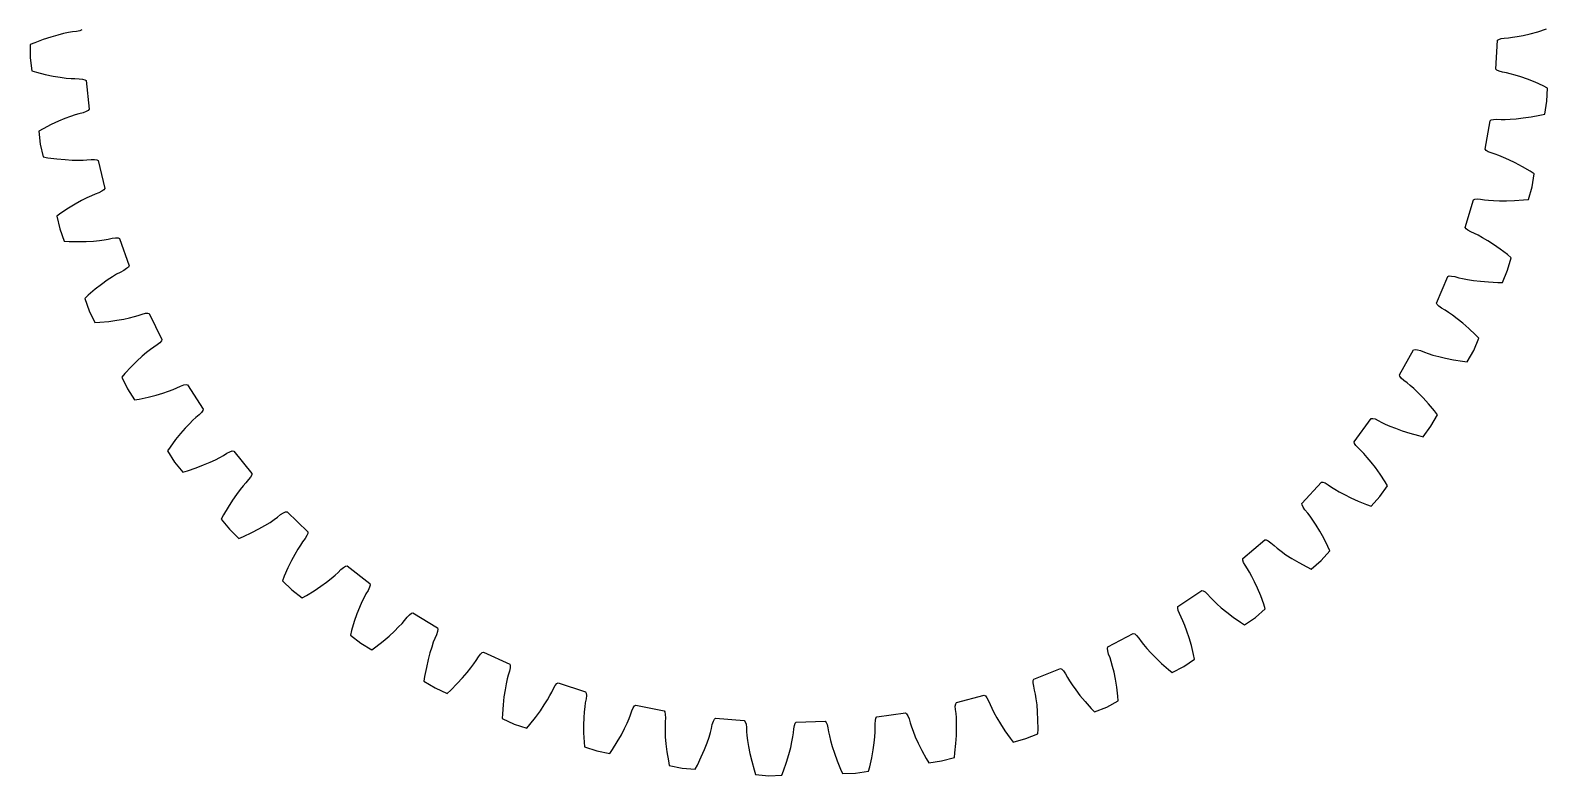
# Model space of a CAD drawing. Header units: metres. Extents: x -72 to 73, y -73 to 73.
# Drawn here: x -72.5 to 72.2, y -72.5 to -1.5 of the extents above; entities that cross this region are included whole.
import ezdxf

# ---------------------------------------------------------------- set-up
doc = ezdxf.new("R2010")
doc.units = ezdxf.units.M

msp = doc.modelspace()

# ---------------------------------------------------------------- linework, layer by layer
for p, q in [((71.24, -1.66), (72.07, -1.4)), ((-72.03, -2.72), (-72.46, -2.89)), ((-71.22, -2.41), (-72.03, -2.72)), ((-70.49, -2.17), (-71.22, -2.41)), ((-69.84, -1.98), (-70.49, -2.17)), ((-69.29, -1.84), (-69.84, -1.98)), ((-68.82, -1.74), (-69.29, -1.84)), ((-68.45, -1.68), (-68.82, -1.74)), ((-68.06, -1.63), (-68.45, -1.68)), ((-67.75, -1.56), (-68.06, -1.63)), ((-67.54, -1.47), (-67.75, -1.56)), ((67.24, -5.22), (67.4, -2.48)), ((67.4, -2.48), (67.51, -2.39)), ((67.51, -2.39), (67.73, -2.31)), ((67.73, -2.31), (68.04, -2.26)), ((68.04, -2.26), (68.44, -2.23)), ((68.44, -2.23), (68.81, -2.19)), ((68.81, -2.19), (69.28, -2.12)), ((69.28, -2.12), (69.84, -2.01)), ((69.84, -2.01), (70.5, -1.86)), ((70.5, -1.86), (71.24, -1.66)), ((-72.46, -2.89), (-72.46, -4.14)), ((-72.46, -4.14), (-72.31, -5.38)), ((-72.31, -5.38), (-71.87, -5.51)), ((-71.87, -5.51), (-71.03, -5.72)), ((-71.03, -5.72), (-70.28, -5.88)), ((67.34, -5.33), (67.24, -5.22)), ((67.55, -5.42), (67.34, -5.33)), ((67.86, -5.51), (67.55, -5.42)), ((68.25, -5.59), (67.86, -5.51)), ((68.61, -5.67), (68.25, -5.59)), ((69.07, -5.79), (68.61, -5.67)), ((-70.28, -5.88), (-69.62, -5.99)), ((-69.62, -5.99), (-69.05, -6.07)), ((-69.05, -6.07), (-68.57, -6.11)), ((-68.57, -6.11), (-68.2, -6.13)), ((-68.2, -6.13), (-67.8, -6.14)), ((-67.8, -6.14), (-67.48, -6.17)), ((-67.48, -6.17), (-67.26, -6.24)), ((-67.26, -6.24), (-67.15, -6.32)), ((-67.15, -6.32), (-66.84, -9.05)), ((69.62, -5.96), (69.07, -5.79)), ((70.25, -6.19), (69.62, -5.96)), ((70.97, -6.47), (70.25, -6.19)), ((71.76, -6.82), (70.97, -6.47)), ((72.17, -7.03), (71.76, -6.82)), ((72.1, -8.27), (72.17, -7.03)), ((71.89, -9.5), (72.1, -8.27)), ((-69.16, -9.93), (-69.78, -10.19)), ((-68.63, -9.73), (-69.16, -9.93)), ((-68.18, -9.58), (-68.63, -9.73)), ((-67.82, -9.47), (-68.18, -9.58)), ((-67.43, -9.38), (-67.82, -9.47)), ((-67.13, -9.27), (-67.43, -9.38)), ((-66.93, -9.16), (-67.13, -9.27)), ((-66.84, -9.05), (-66.93, -9.16)), ((66.68, -10.14), (66.8, -10.07)), ((66.8, -10.07), (67.02, -10.02)), ((67.02, -10.02), (67.34, -10)), ((67.34, -10), (67.74, -10.02)), ((67.74, -10.02), (68.11, -10.02)), ((68.11, -10.02), (68.59, -10)), ((68.59, -10), (69.16, -9.96)), ((69.16, -9.96), (69.83, -9.88)), ((69.83, -9.88), (70.59, -9.77)), ((70.59, -9.77), (71.44, -9.61)), ((71.44, -9.61), (71.89, -9.5)), ((-71.25, -10.91), (-71.65, -11.13)), ((-71.65, -11.13), (-71.51, -12.38)), ((-70.48, -10.51), (-71.25, -10.91)), ((-69.78, -10.19), (-70.48, -10.51)), ((66.21, -12.85), (66.68, -10.14)), ((-71.51, -12.38), (-71.23, -13.59)), ((66.3, -12.97), (66.21, -12.85)), ((66.49, -13.09), (66.3, -12.97)), ((-71.23, -13.59), (-70.78, -13.67)), ((-70.78, -13.67), (-69.92, -13.78)), ((-69.92, -13.78), (-69.15, -13.85)), ((-69.15, -13.85), (-68.48, -13.89)), ((-68.48, -13.89), (-67.91, -13.9)), ((-67.91, -13.9), (-67.43, -13.89)), ((-67.43, -13.89), (-67.06, -13.87)), ((-67.06, -13.87), (-66.66, -13.83)), ((-66.66, -13.83), (-66.34, -13.83)), ((-66.34, -13.83), (-66.12, -13.86)), ((-66.12, -13.86), (-65.99, -13.93)), ((-65.99, -13.93), (-65.37, -16.61)), ((66.79, -13.21), (66.49, -13.09)), ((67.17, -13.33), (66.79, -13.21)), ((67.52, -13.45), (67.17, -13.33)), ((67.96, -13.63), (67.52, -13.45)), ((68.48, -13.86), (67.96, -13.63)), ((69.09, -14.16), (68.48, -13.86)), ((69.77, -14.52), (69.09, -14.16)), ((70.51, -14.96), (69.77, -14.52)), ((70.9, -15.21), (70.51, -14.96)), ((70.69, -16.44), (70.9, -15.21)), ((-66.64, -17.29), (-67.07, -17.49)), ((-66.29, -17.14), (-66.64, -17.29)), ((-65.92, -17), (-66.29, -17.14)), ((-65.63, -16.86), (-65.92, -17)), ((-65.45, -16.73), (-65.63, -16.86)), ((-65.37, -16.61), (-65.45, -16.73)), ((70.34, -17.64), (70.69, -16.44)), ((-68.82, -18.48), (-69.55, -18.96)), ((-68.17, -18.08), (-68.82, -18.48)), ((-67.58, -17.75), (-68.17, -18.08)), ((-67.07, -17.49), (-67.58, -17.75)), ((64.31, -20.32), (65.09, -17.68)), ((65.09, -17.68), (65.22, -17.61)), ((65.22, -17.61), (65.44, -17.59)), ((65.44, -17.59), (65.76, -17.61)), ((65.76, -17.61), (66.15, -17.67)), ((66.15, -17.67), (66.53, -17.72)), ((66.53, -17.72), (67, -17.75)), ((67, -17.75), (67.57, -17.78)), ((67.57, -17.78), (68.24, -17.78)), ((68.24, -17.78), (69.01, -17.75)), ((69.01, -17.75), (69.88, -17.69)), ((69.88, -17.69), (70.34, -17.64)), ((-69.55, -18.96), (-69.92, -19.23)), ((-69.92, -19.23), (-69.63, -20.45)), ((-69.63, -20.45), (-69.22, -21.62)), ((-69.22, -21.62), (-68.76, -21.65)), ((-68.76, -21.65), (-67.89, -21.66)), ((-67.89, -21.66), (-67.12, -21.65)), ((-67.12, -21.65), (-66.45, -21.61)), ((-66.45, -21.61), (-65.88, -21.55)), ((-65.88, -21.55), (-65.41, -21.49)), ((-65.41, -21.49), (-65.04, -21.42)), ((-65.04, -21.42), (-64.65, -21.34)), ((-64.65, -21.34), (-64.33, -21.3)), ((-64.33, -21.3), (-64.1, -21.31)), ((-64.1, -21.31), (-63.97, -21.36)), ((-63.97, -21.36), (-63.05, -23.96)), ((64.39, -20.44), (64.31, -20.32)), ((64.56, -20.58), (64.39, -20.44)), ((64.85, -20.74), (64.56, -20.58)), ((65.21, -20.9), (64.85, -20.74)), ((65.55, -21.06), (65.21, -20.9)), ((65.96, -21.29), (65.55, -21.06)), ((66.46, -21.58), (65.96, -21.29)), ((67.02, -21.94), (66.46, -21.58)), ((67.66, -22.38), (67.02, -21.94)), ((68.35, -22.9), (67.66, -22.38)), ((68.71, -23.19), (68.35, -22.9)), ((-63.91, -24.59), (-64.24, -24.77)), ((-63.56, -24.41), (-63.91, -24.59)), ((-63.28, -24.23), (-63.56, -24.41)), ((-63.11, -24.08), (-63.28, -24.23)), ((-63.05, -23.96), (-63.11, -24.08)), ((67.87, -25.54), (68.35, -24.39)), ((68.35, -24.39), (68.71, -23.19)), ((-65.66, -25.73), (-66.27, -26.2)), ((-65.12, -25.34), (-65.66, -25.73)), ((-64.64, -25.02), (-65.12, -25.34)), ((-64.24, -24.77), (-64.64, -25.02)), ((61.58, -27.52), (62.65, -24.98)), ((62.65, -24.98), (62.78, -24.93)), ((62.78, -24.93), (63.01, -24.94)), ((63.01, -24.94), (63.33, -24.99)), ((63.33, -24.99), (63.71, -25.1)), ((63.71, -25.1), (64.07, -25.19)), ((64.07, -25.19), (64.54, -25.28)), ((64.54, -25.28), (65.11, -25.36)), ((65.11, -25.36), (65.77, -25.44)), ((65.77, -25.44), (66.54, -25.5)), ((66.54, -25.5), (67.41, -25.54)), ((67.41, -25.54), (67.87, -25.54)), ((-66.93, -26.77), (-67.27, -27.07)), ((-67.27, -27.07), (-66.85, -28.25)), ((-66.27, -26.2), (-66.93, -26.77)), ((-66.85, -28.25), (-66.3, -29.37)), ((-63.55, -29.04), (-62.99, -28.92)), ((-62.99, -28.92), (-62.53, -28.8)), ((-62.53, -28.8), (-62.17, -28.7)), ((-62.17, -28.7), (-61.8, -28.57)), ((-61.8, -28.57), (-61.48, -28.49)), ((-61.48, -28.49), (-61.26, -28.48)), ((-61.26, -28.48), (-61.12, -28.52)), ((-61.12, -28.52), (-59.91, -30.99)), ((61.64, -27.65), (61.58, -27.52)), ((61.8, -27.81), (61.64, -27.65)), ((62.06, -27.99), (61.8, -27.81)), ((62.4, -28.19), (62.06, -27.99)), ((62.72, -28.4), (62.4, -28.19)), ((63.11, -28.67), (62.72, -28.4)), ((63.56, -29.01), (63.11, -28.67)), ((-66.3, -29.37), (-65.84, -29.34)), ((-65.84, -29.34), (-64.98, -29.26)), ((-64.98, -29.26), (-64.21, -29.16)), ((-64.21, -29.16), (-63.55, -29.04)), ((64.09, -29.44), (63.56, -29.01)), ((64.66, -29.94), (64.09, -29.44)), ((65.29, -30.54), (64.66, -29.94)), ((-60.69, -31.71), (-60.99, -31.93)), ((-60.36, -31.49), (-60.69, -31.71)), ((-60.11, -31.29), (-60.36, -31.49)), ((-59.96, -31.12), (-60.11, -31.29)), ((-59.91, -30.99), (-59.96, -31.12)), ((65.13, -32.02), (65.61, -30.87)), ((65.61, -30.87), (65.29, -30.54)), ((-62.3, -33.05), (-62.85, -33.59)), ((-61.8, -32.59), (-62.3, -33.05)), ((-61.37, -32.22), (-61.8, -32.59)), ((-60.99, -31.93), (-61.37, -32.22)), ((58.04, -34.36), (59.39, -31.96)), ((59.39, -31.96), (59.53, -31.93)), ((59.53, -31.93), (59.76, -31.96)), ((59.76, -31.96), (60.06, -32.05)), ((60.06, -32.05), (60.43, -32.2)), ((60.43, -32.2), (60.79, -32.33)), ((60.79, -32.33), (61.24, -32.47)), ((61.24, -32.47), (61.79, -32.62)), ((61.79, -32.62), (62.44, -32.77)), ((62.44, -32.77), (63.2, -32.92)), ((63.2, -32.92), (64.06, -33.06)), ((64.06, -33.06), (64.51, -33.11)), ((64.51, -33.11), (65.13, -32.02)), ((-63.44, -34.22), (-63.75, -34.57)), ((-63.75, -34.57), (-63.19, -35.69)), ((-62.85, -33.59), (-63.44, -34.22)), ((58.08, -34.49), (58.04, -34.36)), ((58.22, -34.67), (58.08, -34.49)), ((58.46, -34.89), (58.22, -34.67)), ((-63.19, -35.69), (-62.52, -36.74)), ((-60.47, -36.29), (-59.83, -36.1)), ((-59.83, -36.1), (-59.28, -35.91)), ((-59.28, -35.91), (-58.84, -35.74)), ((-58.84, -35.74), (-58.5, -35.6)), ((-58.5, -35.6), (-58.14, -35.43)), ((-58.14, -35.43), (-57.83, -35.32)), ((-57.83, -35.32), (-57.61, -35.27)), ((-57.61, -35.27), (-57.47, -35.3)), ((-57.47, -35.3), (-55.98, -37.61)), ((58.78, -35.12), (58.46, -34.89)), ((59.07, -35.36), (58.78, -35.12)), ((59.43, -35.67), (59.07, -35.36)), ((59.84, -36.07), (59.43, -35.67)), ((60.31, -36.55), (59.84, -36.07)), ((-62.52, -36.74), (-62.07, -36.66)), ((-62.07, -36.66), (-61.22, -36.48)), ((-61.22, -36.48), (-60.47, -36.29)), ((60.83, -37.12), (60.31, -36.55)), ((61.39, -37.79), (60.83, -37.12)), ((-57.29, -39.01), (-57.69, -39.43)), ((-56.96, -38.68), (-57.29, -39.01)), ((-56.68, -38.42), (-56.96, -38.68)), ((-56.38, -38.17), (-56.68, -38.42)), ((-56.15, -37.94), (-56.38, -38.17)), ((-56.02, -37.75), (-56.15, -37.94)), ((-55.98, -37.61), (-56.02, -37.75)), ((53.74, -40.75), (55.36, -38.52)), ((55.36, -38.52), (55.5, -38.51)), ((55.5, -38.51), (55.72, -38.56)), ((55.72, -38.56), (56.02, -38.69)), ((56.02, -38.69), (56.37, -38.88)), ((56.37, -38.88), (56.7, -39.04)), ((56.7, -39.04), (57.14, -39.24)), ((61.05, -39.24), (61.67, -38.15)), ((61.67, -38.15), (61.39, -37.79)), ((-58.13, -39.93), (-58.61, -40.53)), ((-57.69, -39.43), (-58.13, -39.93)), ((57.14, -39.24), (57.67, -39.45)), ((57.67, -39.45), (58.3, -39.68)), ((58.3, -39.68), (59.04, -39.91)), ((59.04, -39.91), (59.87, -40.14)), ((59.87, -40.14), (60.32, -40.25)), ((60.32, -40.25), (61.05, -39.24)), ((-59.13, -41.23), (-59.39, -41.61)), ((-59.39, -41.61), (-58.71, -42.66)), ((-58.61, -40.53), (-59.13, -41.23)), ((-54.06, -42.03), (-53.72, -41.82)), ((-53.72, -41.82), (-53.43, -41.68)), ((-53.43, -41.68), (-53.21, -41.61)), ((-53.21, -41.61), (-53.07, -41.62)), ((-53.07, -41.62), (-51.33, -43.75)), ((53.77, -40.89), (53.74, -40.75)), ((53.89, -41.08), (53.77, -40.89)), ((54.11, -41.32), (53.89, -41.08)), ((54.39, -41.6), (54.11, -41.32)), ((54.66, -41.86), (54.39, -41.6)), ((54.97, -42.22), (54.66, -41.86)), ((-58.71, -42.66), (-57.92, -43.63)), ((-57.48, -43.49), (-56.66, -43.22)), ((-56.66, -43.22), (-55.94, -42.94)), ((-55.94, -42.94), (-55.32, -42.68)), ((-55.32, -42.68), (-54.8, -42.44)), ((-54.8, -42.44), (-54.38, -42.22)), ((-54.38, -42.22), (-54.06, -42.03)), ((55.34, -42.66), (54.97, -42.22)), ((55.75, -43.19), (55.34, -42.66)), ((56.2, -43.81), (55.75, -43.19)), ((-57.92, -43.63), (-57.48, -43.49)), ((-51.93, -44.63), (-52.18, -44.92)), ((-51.66, -44.34), (-51.93, -44.63)), ((-51.46, -44.09), (-51.66, -44.34)), ((-51.35, -43.89), (-51.46, -44.09)), ((-51.33, -43.75), (-51.35, -43.89)), ((48.75, -46.61), (50.61, -44.58)), ((50.61, -44.58), (50.75, -44.58)), ((50.75, -44.58), (50.97, -44.66)), ((50.97, -44.66), (51.24, -44.82)), ((51.24, -44.82), (51.57, -45.05)), ((56.68, -44.54), (56.2, -43.81)), ((56.92, -44.93), (56.68, -44.54)), ((-52.82, -45.75), (-53.2, -46.3)), ((-52.47, -45.29), (-52.82, -45.75)), ((-52.18, -44.92), (-52.47, -45.29)), ((51.57, -45.05), (51.88, -45.25)), ((51.88, -45.25), (52.29, -45.5)), ((52.29, -45.5), (52.8, -45.77)), ((52.8, -45.77), (53.4, -46.07)), ((53.4, -46.07), (54.1, -46.38)), ((55.34, -46.86), (56.18, -45.94)), ((56.18, -45.94), (56.92, -44.93)), ((-54.04, -47.7), (-54.26, -48.11)), ((-53.61, -46.95), (-54.04, -47.7)), ((-53.2, -46.3), (-53.61, -46.95)), ((-48.91, -47.92), (-48.6, -47.67)), ((-48.6, -47.67), (-48.33, -47.5)), ((-48.33, -47.5), (-48.12, -47.41)), ((-48.12, -47.41), (-47.98, -47.4)), ((-47.98, -47.4), (-46.01, -49.32)), ((48.76, -46.75), (48.75, -46.61)), ((48.86, -46.96), (48.76, -46.75)), ((49.04, -47.22), (48.86, -46.96)), ((49.3, -47.52), (49.04, -47.22)), ((49.53, -47.82), (49.3, -47.52)), ((54.1, -46.38), (54.91, -46.71)), ((54.91, -46.71), (55.34, -46.86)), ((-54.26, -48.11), (-53.47, -49.07)), ((-53.47, -49.07), (-52.57, -49.94)), ((-51.36, -49.39), (-50.68, -49.04)), ((-50.68, -49.04), (-50.1, -48.71)), ((-50.1, -48.71), (-49.61, -48.41)), ((-49.61, -48.41), (-49.22, -48.14)), ((-49.22, -48.14), (-48.91, -47.92)), ((49.8, -48.21), (49.53, -47.82)), ((50.12, -48.69), (49.8, -48.21)), ((50.47, -49.26), (50.12, -48.69)), ((-52.57, -49.94), (-52.15, -49.76)), ((-52.15, -49.76), (-51.36, -49.39)), ((-46.72, -50.57), (-46.97, -50.97)), ((-46.5, -50.26), (-46.72, -50.57)), ((-46.27, -49.94), (-46.5, -50.26)), ((-46.1, -49.67), (-46.27, -49.94)), ((-46.01, -49.46), (-46.1, -49.67)), ((-46.01, -49.32), (-46.01, -49.46)), ((43.12, -51.86), (45.2, -50.06)), ((45.2, -50.06), (45.34, -50.08)), ((45.34, -50.08), (45.54, -50.18)), ((45.54, -50.18), (45.8, -50.37)), ((45.8, -50.37), (46.1, -50.63)), ((50.84, -49.93), (50.47, -49.26)), ((51.23, -50.71), (50.84, -49.93)), ((-47.57, -52.06), (-47.91, -52.75)), ((-47.26, -51.47), (-47.57, -52.06)), ((-46.97, -50.97), (-47.26, -51.47)), ((43.11, -52), (43.12, -51.86)), ((43.19, -52.22), (43.11, -52)), ((46.1, -50.63), (46.39, -50.87)), ((46.39, -50.87), (46.77, -51.16)), ((46.77, -51.16), (47.23, -51.49)), ((47.23, -51.49), (47.8, -51.85)), ((47.8, -51.85), (48.46, -52.25)), ((49.64, -52.86), (50.58, -52.05)), ((50.58, -52.05), (51.42, -51.13)), ((51.42, -51.13), (51.23, -50.71)), ((-47.91, -52.75), (-48.25, -53.55)), ((-43.77, -53.75), (-43.41, -53.44)), ((-43.41, -53.44), (-43.13, -53.18)), ((-43.13, -53.18), (-42.85, -52.9)), ((-42.85, -52.9), (-42.6, -52.7)), ((-42.6, -52.7), (-42.41, -52.58)), ((-42.41, -52.58), (-42.27, -52.56)), ((-42.27, -52.56), (-40.09, -54.24)), ((43.34, -52.5), (43.19, -52.22)), ((43.56, -52.83), (43.34, -52.5)), ((43.75, -53.16), (43.56, -52.83)), ((43.98, -53.57), (43.75, -53.16)), ((48.46, -52.25), (49.22, -52.66)), ((49.22, -52.66), (49.64, -52.86)), ((-48.25, -53.55), (-48.42, -53.98)), ((-48.42, -53.98), (-47.53, -54.85)), ((-47.53, -54.85), (-46.54, -55.61)), ((-46.14, -55.38), (-45.4, -54.93)), ((-45.4, -54.93), (-44.76, -54.5)), ((-44.76, -54.5), (-44.22, -54.1)), ((-44.22, -54.1), (-43.77, -53.75)), ((-40.27, -54.89), (-40.47, -55.23)), ((-40.13, -54.6), (-40.27, -54.89)), ((-40.08, -54.38), (-40.13, -54.6)), ((-40.09, -54.24), (-40.08, -54.38)), ((36.93, -56.44), (39.2, -54.89)), ((39.2, -54.89), (39.34, -54.92)), ((39.34, -54.92), (39.53, -55.04)), ((44.24, -54.08), (43.98, -53.57)), ((44.52, -54.69), (44.24, -54.08)), ((44.82, -55.4), (44.52, -54.69)), ((-46.54, -55.61), (-46.14, -55.38)), ((-40.85, -55.99), (-41.08, -56.52)), ((-40.65, -55.57), (-40.85, -55.99)), ((-40.47, -55.23), (-40.65, -55.57)), ((39.53, -55.04), (39.76, -55.26)), ((39.76, -55.26), (40.03, -55.56)), ((40.03, -55.56), (40.29, -55.83)), ((40.29, -55.83), (40.63, -56.16)), ((40.63, -56.16), (41.06, -56.54)), ((45.12, -56.22), (44.82, -55.4)), ((45.26, -56.65), (45.12, -56.22)), ((-41.33, -57.14), (-41.58, -57.87)), ((-41.08, -56.52), (-41.33, -57.14)), ((-37.03, -58.04), (-36.79, -57.75)), ((-36.79, -57.75), (-36.54, -57.44)), ((-36.54, -57.44), (-36.32, -57.21)), ((-36.32, -57.21), (-36.14, -57.07)), ((-36.14, -57.07), (-36, -57.03)), ((-36, -57.03), (-33.64, -58.46)), ((36.91, -56.58), (36.93, -56.44)), ((36.95, -56.8), (36.91, -56.58)), ((37.07, -57.1), (36.95, -56.8)), ((37.25, -57.46), (37.07, -57.1)), ((37.41, -57.8), (37.25, -57.46)), ((37.59, -58.24), (37.41, -57.8)), ((41.06, -56.54), (41.58, -56.96)), ((41.58, -56.96), (42.19, -57.43)), ((42.19, -57.43), (42.9, -57.93)), ((43.29, -58.18), (44.32, -57.47)), ((44.32, -57.47), (45.26, -56.65)), ((-41.84, -58.7), (-41.95, -59.15)), ((-41.95, -59.15), (-40.96, -59.91)), ((-41.58, -57.87), (-41.84, -58.7)), ((-38.84, -59.74), (-38.26, -59.24)), ((-38.26, -59.24), (-37.76, -58.79)), ((-37.76, -58.79), (-37.36, -58.38)), ((-37.36, -58.38), (-37.03, -58.04)), ((-33.75, -59.12), (-33.91, -59.49)), ((-33.65, -58.82), (-33.75, -59.12)), ((-33.61, -58.6), (-33.65, -58.82)), ((-33.64, -58.46), (-33.61, -58.6)), ((30.25, -60.28), (32.68, -59)), ((32.68, -59), (32.82, -59.04)), ((32.82, -59.04), (32.99, -59.19)), ((32.99, -59.19), (33.2, -59.44)), ((37.79, -58.77), (37.59, -58.24)), ((38, -59.41), (37.79, -58.77)), ((42.9, -57.93), (43.29, -58.18)), ((-40.96, -59.91), (-39.89, -60.55)), ((-39.89, -60.55), (-39.52, -60.28)), ((-39.52, -60.28), (-38.84, -59.74)), ((-34.2, -60.29), (-34.37, -60.83)), ((-34.05, -59.84), (-34.2, -60.29)), ((-33.91, -59.49), (-34.05, -59.84)), ((30.22, -60.42), (30.25, -60.28)), ((30.24, -60.64), (30.22, -60.42)), ((30.32, -60.96), (30.24, -60.64)), ((33.2, -59.44), (33.43, -59.76)), ((33.43, -59.76), (33.66, -60.06)), ((33.66, -60.06), (33.96, -60.42)), ((33.96, -60.42), (34.35, -60.85)), ((38.21, -60.15), (38, -59.41)), ((38.42, -60.99), (38.21, -60.15)), ((-34.54, -61.48), (-34.71, -62.23)), ((-34.37, -60.83), (-34.54, -61.48)), ((-30.46, -62.26), (-30.18, -61.88)), ((-30.18, -61.88), (-29.96, -61.57)), ((-29.96, -61.57), (-29.75, -61.23)), ((-29.75, -61.23), (-29.56, -60.98)), ((-29.56, -60.98), (-29.39, -60.82)), ((-29.39, -60.82), (-29.26, -60.77)), ((-29.26, -60.77), (-26.76, -61.91)), ((-26.76, -61.91), (-26.72, -62.05)), ((-26.72, -62.05), (-26.72, -62.27)), ((30.46, -61.33), (30.32, -60.96)), ((30.58, -61.68), (30.46, -61.33)), ((30.71, -62.14), (30.58, -61.68)), ((30.84, -62.7), (30.71, -62.14)), ((34.35, -60.85), (34.81, -61.33)), ((34.81, -61.33), (35.37, -61.86)), ((35.37, -61.86), (36.02, -62.44)), ((36.37, -62.73), (37.48, -62.15)), ((37.48, -62.15), (38.51, -61.44)), ((38.51, -61.44), (38.42, -60.99)), ((-34.87, -63.09), (-34.94, -63.54)), ((-34.94, -63.54), (-33.87, -64.19)), ((-34.71, -62.23), (-34.87, -63.09)), ((-31.78, -63.78), (-31.25, -63.22)), ((-31.25, -63.22), (-30.82, -62.71)), ((-30.82, -62.71), (-30.46, -62.26)), ((-27.01, -63.33), (-27.11, -63.79)), ((-26.91, -62.97), (-27.01, -63.33)), ((-26.79, -62.59), (-26.91, -62.97)), ((-26.72, -62.27), (-26.79, -62.59)), ((23.13, -63.47), (23.18, -63.34)), ((23.13, -63.7), (23.13, -63.47)), ((23.18, -63.34), (25.75, -62.34)), ((25.75, -62.34), (25.87, -62.4)), ((25.87, -62.4), (26.03, -62.57)), ((26.03, -62.57), (26.21, -62.83)), ((26.21, -62.83), (26.4, -63.18)), ((26.4, -63.18), (26.59, -63.5)), ((26.59, -63.5), (26.85, -63.9)), ((30.98, -63.35), (30.84, -62.7)), ((31.1, -64.11), (30.98, -63.35)), ((36.02, -62.44), (36.37, -62.73)), ((-33.87, -64.19), (-32.73, -64.71)), ((-32.73, -64.71), (-32.39, -64.39)), ((-32.39, -64.39), (-31.78, -63.78)), ((-27.31, -65.02), (-27.39, -65.79)), ((-27.21, -64.36), (-27.31, -65.02)), ((-27.11, -63.79), (-27.21, -64.36)), ((-23.16, -65.33), (-22.93, -64.92)), ((-22.93, -64.92), (-22.75, -64.58)), ((-22.75, -64.58), (-22.58, -64.23)), ((-22.58, -64.23), (-22.42, -63.95)), ((-22.42, -63.95), (-22.27, -63.78)), ((-22.27, -63.78), (-22.15, -63.71)), ((-22.15, -63.71), (-19.53, -64.56)), ((-19.53, -64.56), (-19.47, -64.69)), ((-19.45, -64.91), (-19.48, -65.23)), ((-19.47, -64.69), (-19.45, -64.91)), ((15.81, -65.57), (18.47, -64.87)), ((18.47, -64.87), (18.59, -64.94)), ((18.59, -64.94), (18.73, -65.12)), ((23.18, -64.01), (23.13, -63.7)), ((23.27, -64.4), (23.18, -64.01)), ((23.35, -64.77), (23.27, -64.4)), ((23.42, -65.24), (23.35, -64.77)), ((26.85, -63.9), (27.19, -64.37)), ((27.19, -64.37), (27.59, -64.9)), ((27.59, -64.9), (28.09, -65.49)), ((31.21, -64.98), (31.1, -64.11)), ((31.25, -65.43), (31.21, -64.98)), ((-27.39, -65.79), (-27.45, -66.65)), ((-24.3, -66.99), (-23.84, -66.37)), ((-23.84, -66.37), (-23.47, -65.81)), ((-23.47, -65.81), (-23.16, -65.33)), ((-19.66, -66.47), (-19.7, -67.04)), ((-19.61, -65.99), (-19.66, -66.47)), ((-19.56, -65.62), (-19.61, -65.99)), ((-19.48, -65.23), (-19.56, -65.62)), ((-15.24, -66.76), (-15.11, -66.38)), ((-15.11, -66.38), (-14.98, -66.09)), ((-14.98, -66.09), (-14.86, -65.9)), ((-14.86, -65.9), (-14.74, -65.82)), ((-14.74, -65.82), (-12.04, -66.36)), ((-12.04, -66.36), (-11.97, -66.48)), ((-11.97, -66.48), (-11.93, -66.71)), ((15.71, -65.92), (15.75, -65.69)), ((15.73, -66.24), (15.71, -65.92)), ((15.78, -66.63), (15.73, -66.24)), ((15.75, -65.69), (15.81, -65.57)), ((18.73, -65.12), (18.88, -65.41)), ((18.88, -65.41), (19.03, -65.78)), ((19.03, -65.78), (19.18, -66.12)), ((19.18, -66.12), (19.39, -66.54)), ((23.5, -65.8), (23.42, -65.24)), ((23.55, -66.47), (23.5, -65.8)), ((23.59, -67.24), (23.55, -66.47)), ((28.09, -65.49), (28.67, -66.14)), ((28.67, -66.14), (28.98, -66.47)), ((28.98, -66.47), (30.15, -66.02)), ((30.15, -66.02), (31.25, -65.43)), ((-27.45, -66.65), (-27.47, -67.11)), ((-27.47, -67.11), (-26.33, -67.63)), ((-26.33, -67.63), (-25.14, -68.02)), ((-25.14, -68.02), (-24.84, -67.67)), ((-24.84, -67.67), (-24.3, -66.99)), ((-19.7, -67.04), (-19.72, -67.71)), ((-19.72, -67.71), (-19.72, -68.48)), ((-15.81, -68.06), (-15.56, -67.54)), ((-15.56, -67.54), (-15.38, -67.11)), ((-15.38, -67.11), (-15.24, -66.76)), ((-11.95, -67.42), (-11.96, -67.8)), ((-11.96, -67.8), (-11.96, -68.27)), ((-11.92, -67.03), (-11.95, -67.42)), ((-11.93, -66.71), (-11.92, -67.03)), ((-7.53, -68.06), (-7.45, -67.67)), ((-7.45, -67.67), (-7.35, -67.36)), ((-7.35, -67.36), (-7.25, -67.16)), ((-7.25, -67.16), (-7.14, -67.07)), ((-7.14, -67.07), (-4.4, -67.3)), ((-4.4, -67.3), (-4.31, -67.41)), ((-4.31, -67.41), (-4.24, -67.63)), ((-4.24, -67.63), (-4.2, -67.95)), ((-4.2, -67.95), (-4.18, -68.35)), ((0.32, -68.08), (0.38, -67.76)), ((0.38, -67.76), (0.46, -67.55)), ((0.46, -67.55), (0.55, -67.44)), ((0.55, -67.44), (3.3, -67.36)), ((3.3, -67.36), (3.4, -67.47)), ((3.4, -67.47), (3.49, -67.67)), ((3.49, -67.67), (3.57, -67.99)), ((8.07, -67.6), (8.1, -67.28)), ((8.08, -68), (8.07, -67.6)), ((8.1, -67.28), (8.15, -67.06)), ((8.15, -67.06), (8.23, -66.94)), ((8.23, -66.94), (10.96, -66.55)), ((10.96, -66.55), (11.07, -66.64)), ((11.07, -66.64), (11.18, -66.84)), ((11.18, -66.84), (11.3, -67.14)), ((11.3, -67.14), (11.4, -67.52)), ((11.4, -67.52), (11.52, -67.88)), ((11.52, -67.88), (11.68, -68.32)), ((15.81, -67.01), (15.78, -66.63)), ((15.83, -67.48), (15.81, -67.01)), ((15.84, -68.05), (15.83, -67.48)), ((19.39, -66.54), (19.67, -67.05)), ((19.67, -67.05), (20.02, -67.62)), ((20.02, -67.62), (20.44, -68.27)), ((23.6, -68.11), (23.59, -67.24)), ((-19.72, -68.48), (-19.68, -69.35)), ((-19.68, -69.35), (-19.64, -69.8)), ((-16.97, -70.06), (-16.51, -69.32)), ((-16.51, -69.32), (-16.12, -68.65)), ((-16.12, -68.65), (-15.81, -68.06)), ((-11.96, -68.27), (-11.93, -68.85)), ((-11.93, -68.85), (-11.87, -69.52)), ((-8.19, -70.05), (-7.95, -69.42)), ((-7.95, -69.42), (-7.76, -68.88)), ((-7.76, -68.88), (-7.63, -68.42)), ((-7.63, -68.42), (-7.53, -68.06)), ((-4.18, -68.35), (-4.15, -68.72)), ((-4.15, -68.72), (-4.1, -69.19)), ((-4.1, -69.19), (-4, -69.76)), ((0.02, -69.87), (0.14, -69.31)), ((0.14, -69.31), (0.22, -68.85)), ((0.22, -68.85), (0.28, -68.47)), ((0.28, -68.47), (0.32, -68.08)), ((3.57, -67.99), (3.63, -68.38)), ((3.63, -68.38), (3.71, -68.75)), ((3.71, -68.75), (3.82, -69.21)), ((3.82, -69.21), (3.97, -69.76)), ((7.89, -70.08), (7.98, -69.42)), ((7.98, -69.42), (8.04, -68.85)), ((8.04, -68.85), (8.07, -68.37)), ((8.07, -68.37), (8.08, -68)), ((11.68, -68.32), (11.9, -68.85)), ((11.9, -68.85), (12.18, -69.46)), ((15.77, -69.49), (15.82, -68.72)), ((15.82, -68.72), (15.84, -68.05)), ((20.44, -68.27), (20.94, -68.98)), ((20.94, -68.98), (21.22, -69.34)), ((21.22, -69.34), (22.43, -69.02)), ((22.43, -69.02), (23.59, -68.57)), ((23.59, -68.57), (23.6, -68.11)), ((-19.64, -69.8), (-18.45, -70.19)), ((-18.45, -70.19), (-17.23, -70.44)), ((-17.23, -70.44), (-16.97, -70.06)), ((-11.87, -69.52), (-11.78, -70.28)), ((-11.78, -70.28), (-11.64, -71.14)), ((-8.87, -71.54), (-8.5, -70.75)), ((-8.5, -70.75), (-8.19, -70.05)), ((-4, -69.76), (-3.87, -70.42)), ((-3.87, -70.42), (-3.69, -71.16)), ((-0.38, -71.26), (-0.15, -70.52)), ((-0.15, -70.52), (0.02, -69.87)), ((3.97, -69.76), (4.18, -70.4)), ((4.18, -70.4), (4.44, -71.12)), ((7.56, -71.69), (7.75, -70.84)), ((7.75, -70.84), (7.89, -70.08)), ((12.18, -69.46), (12.52, -70.15)), ((12.52, -70.15), (12.94, -70.91)), ((14.41, -71.13), (15.62, -70.81)), ((15.62, -70.81), (15.68, -70.36)), ((15.68, -70.36), (15.77, -69.49)), ((-11.64, -71.14), (-11.55, -71.59)), ((-11.55, -71.59), (-10.33, -71.84)), ((-10.33, -71.84), (-9.08, -71.94)), ((-9.08, -71.94), (-8.87, -71.54)), ((-3.69, -71.16), (-3.46, -72)), ((-3.46, -72), (-3.32, -72.44)), ((-0.82, -72.51), (-0.66, -72.08)), ((-0.66, -72.08), (-0.38, -71.26)), ((4.44, -71.12), (4.77, -71.93)), ((4.77, -71.93), (4.96, -72.34)), ((4.96, -72.34), (6.21, -72.31)), ((6.21, -72.31), (7.45, -72.13)), ((7.45, -72.13), (7.56, -71.69)), ((12.94, -70.91), (13.18, -71.31)), ((13.18, -71.31), (14.41, -71.13)), ((-3.32, -72.44), (-2.07, -72.55)), ((-2.07, -72.55), (-0.82, -72.51))]:
    msp.add_line(p, q)

doc.saveas('drawing.dxf')
